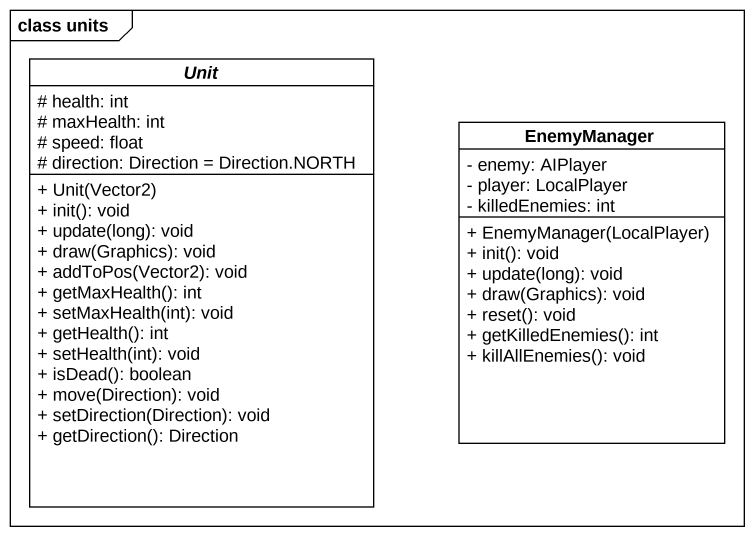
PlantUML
@startuml
mainframe class units
hide circle
hide empty members
skinparam classAttributeIconSize 0
abstract class Unit {
  # health: int
  # maxHealth: int
  # speed: float
  # direction: Direction = Direction.NORTH
  + Unit(Vector2)
  + init(): void
  + update(long): void
  + draw(Graphics): void
  + addToPos(Vector2): void
  + getMaxHealth(): int
  + setMaxHealth(int): void
  + getHealth(): int
  + setHealth(int): void
  + isDead(): boolean
  + move(Direction): void
  + setDirection(Direction): void
  + getDirection(): Direction
}
class EnemyManager {
  - enemy: AIPlayer
  - player: LocalPlayer
  - killedEnemies: int
  + EnemyManager(LocalPlayer)
  + init(): void
  + update(long): void
  + draw(Graphics): void
  + reset(): void
  + getKilledEnemies(): int
  + killAllEnemies(): void
}
@enduml
